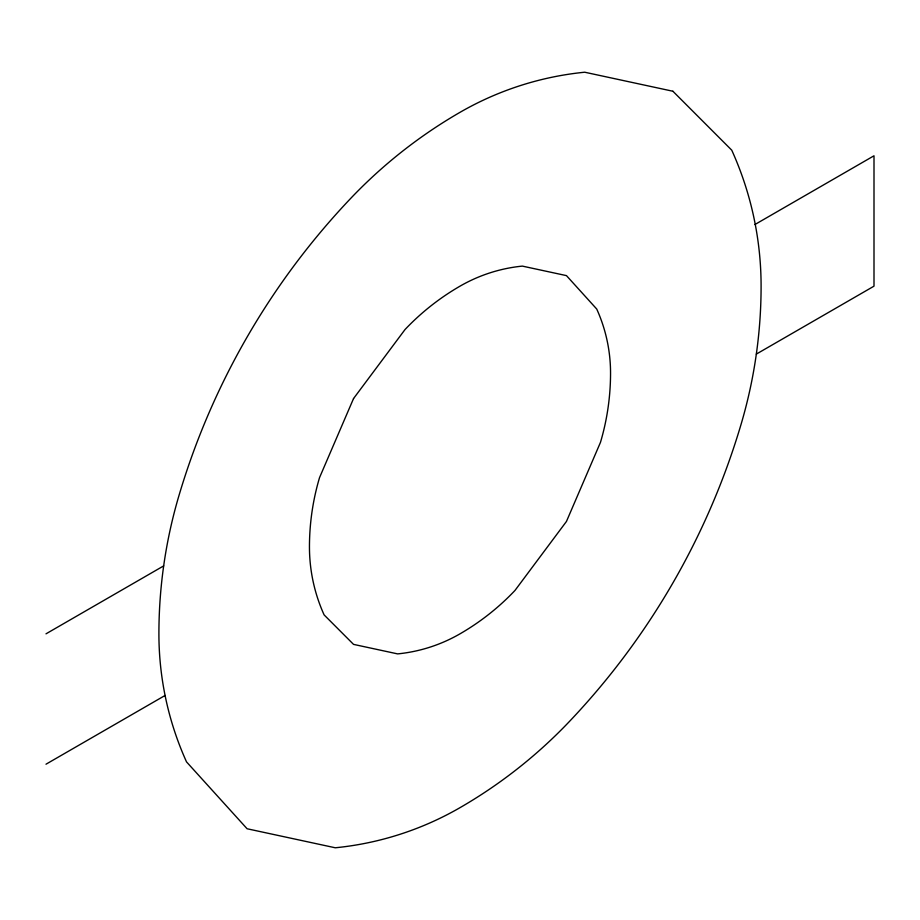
<?xml version="1.0" encoding="UTF-8"?>
<svg xmlns="http://www.w3.org/2000/svg" width="920" height="920" viewBox="0 0 920 920"><rect width="100%" height="100%" fill="white"/><g stroke="black" fill="none" stroke-linecap="round" stroke-linejoin="round"><path stroke-width="1.38" d="M46 633.834L163.679 565.892M754.918 224.537L874 155.79L874 286.166L756.32 354.108M46 764.209L165.083 695.462M353.544 398.544L319.539 477.618A243.294 243.294 0 0 0 309.453 546.917A164.945 164.945 0 0 0 324.116 614.905L353.544 644.38L397.647 653.89A155.342 155.342 0 0 0 460 633.834A243.294 243.294 0 0 0 514.981 590.456L566.455 521.456L600.461 442.382A243.294 243.294 0 0 0 610.546 373.083A155.342 155.342 0 0 0 596.735 309.051L566.455 275.62L522.353 266.11A155.342 155.342 0 0 0 460 286.166A243.294 243.294 0 0 0 405.018 329.544L353.544 398.544M672.899 91.241L584.717 72.22A310.684 310.684 0 0 0 460 112.332A486.576 486.576 0 0 0 350.037 199.088A735.091 735.091 0 0 0 179.066 495.224A486.576 486.576 0 0 0 158.907 633.834A310.684 310.684 0 0 0 186.53 761.898L247.1 828.759L335.282 847.78A310.684 310.684 0 0 0 460 807.668A486.576 486.576 0 0 0 569.963 720.912A735.091 735.091 0 0 0 740.933 424.775A486.576 486.576 0 0 0 761.093 286.166A329.889 329.889 0 0 0 731.756 150.19L672.899 91.241"/></g></svg>
